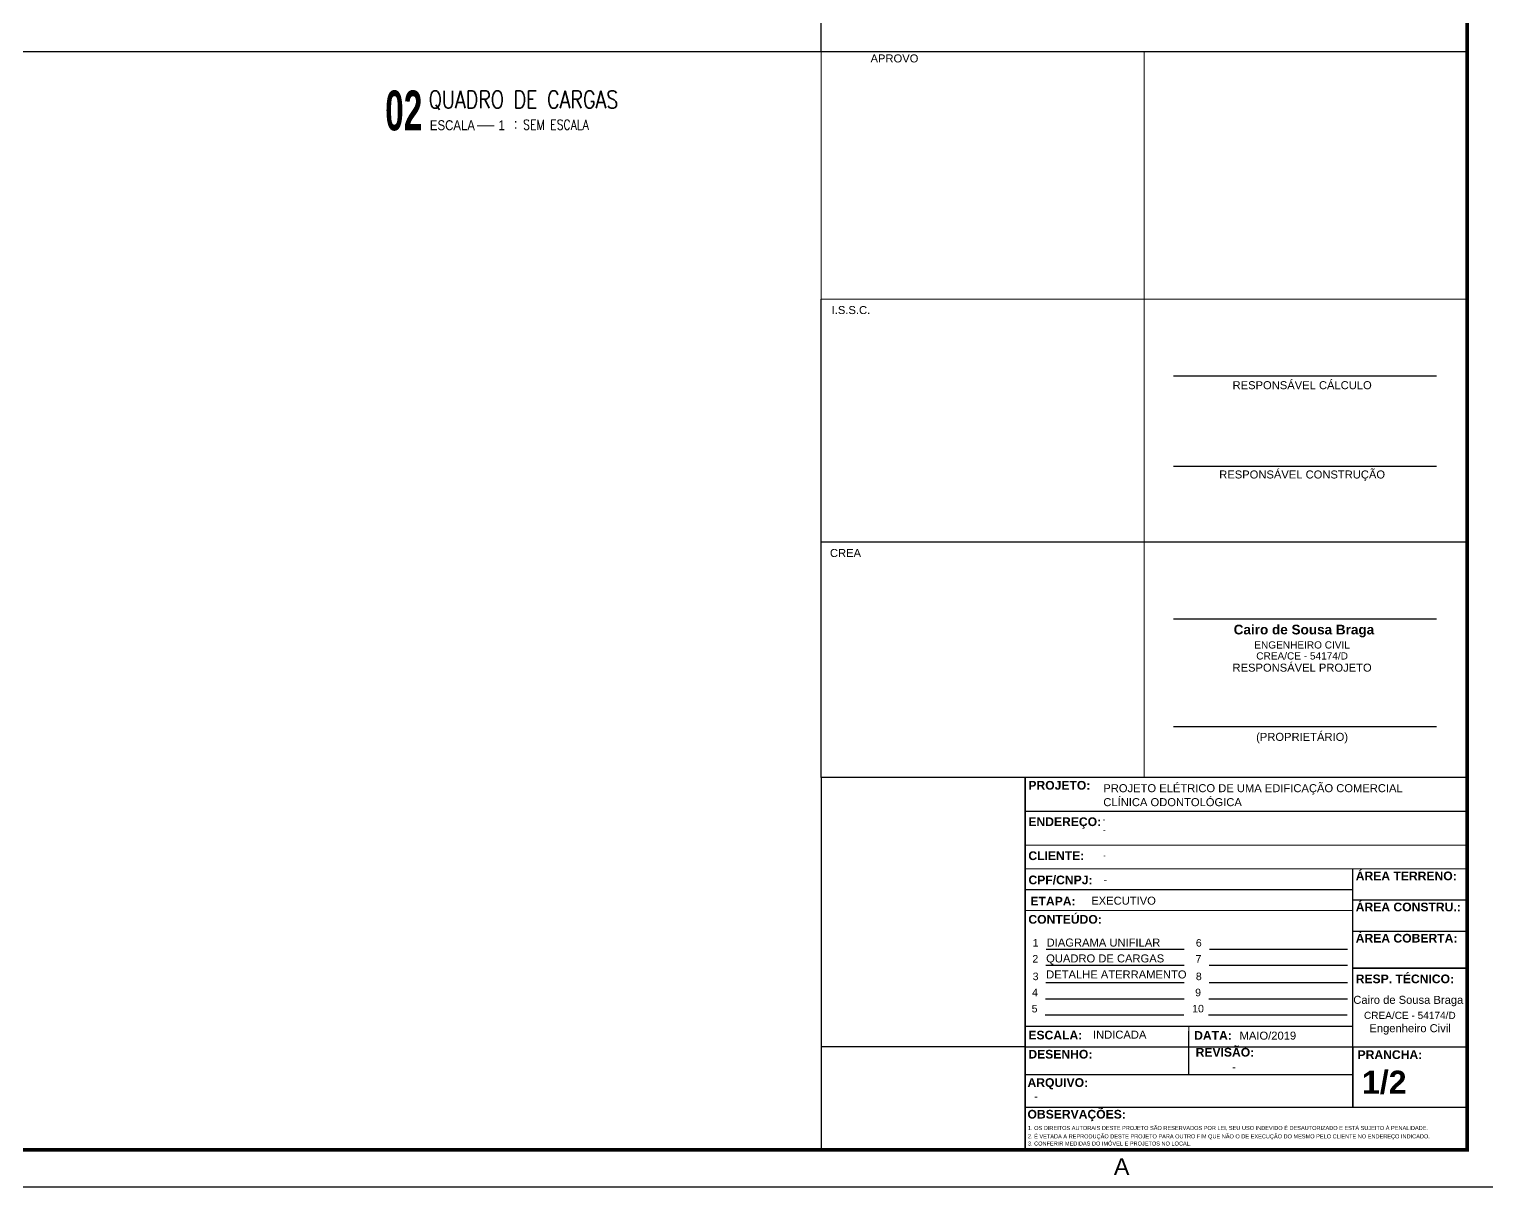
# Model space of a CAD drawing. Header units: millimetres. Extents: x 3082 to 3316, y 298 to 342.
# Drawn here: x 3114.68 to 3144.29, y 297.86 to 321.38 of the extents above; entities that cross this region are included whole.
import ezdxf
from ezdxf.enums import TextEntityAlignment as Align

# ---------------------------------------------------------------- set-up
doc = ezdxf.new("R2010")
doc.units = ezdxf.units.MM
doc.header["$MEASUREMENT"] = 0
doc.layers.get('0').update_dxf_attribs({"linetype": 'CONTINUOUS'})
for name, color, linetype in [('A-PEN-Y', 2, 'CONTINUOUS'), ('CABO-ILUM', 3, 'CONTINUOUS'), ('E-txt-g', 3, 'CONTINUOUS'), ('E-TXT-Y', 2, 'CONTINUOUS'), ("LINHA - PROJETU'S", 1, 'CONTINUOUS'), ('P2', 1, 'CONTINUOUS'), ("PRANCHA - PROJETU'S", 7, 'CONTINUOUS'), ('TEXTO', 2, 'CONTINUOUS')]:
    doc.layers.add(name, color=color, linetype=linetype)
doc.layers.add('E-Txt-W', color=7, linetype='CONTINUOUS', lineweight=20)
doc.styles.add('ARIAL', font='arial.ttf', dxfattribs={"height": 2})
doc.styles.add('F2', font='ARIALN.TTF')
doc.styles.add('HELVET', font='HELVET.SHX')
doc.styles.add('REG140', font='romans.shx', dxfattribs={"width": 0.8, "height": 0.35})
doc.styles.add('REG80', font='romans.shx', dxfattribs={"width": 0.8, "height": 0.2})
doc.styles.add('SANSSERIF2', font='sanssb__.ttf', dxfattribs={"width": 0.8})

# ---------------------------------------------------------------- blocks, each defined once
blk = doc.blocks.new('ADFSGASDFG')
at = {"layer": "PRANCHA - PROJETU'S", "color": 1}
blk.add_lwpolyline([(276.578, 47.946), (360.678, 47.946), (360.678, 107.346), (276.578, 107.346)], close=True, dxfattribs=at)
at = {"layer": "PRANCHA - PROJETU'S", "color": 4, "const_width": 0.1}
blk.add_lwpolyline([(279.078, 106.346), (359.678, 106.346), (359.678, 48.946), (279.078, 48.946)], close=True, dxfattribs=at)
blk = doc.blocks.new('IND_DES')
at = {"layer": 'E-Txt-W', "color": 7}
blk.add_line((0.027, -0.243), (0.198, -0.243), dxfattribs=at)
at = {"layer": 'E-txt-g', "color": 7, "style": 'F2'}
for s, p in [('ESCALA', (-0.446, -0.286)), ('1', (0.243, -0.286)), (':', (0.399, -0.271))]:
    blk.add_text(s, height=0.1, dxfattribs=at).set_placement(p)
blk.add_attdef('ESCALA', (0.49, -0.281), '', height=0.1, dxfattribs=at)
at = {"layer": 'E-Txt-W', "color": 6, "style": 'F2'}
blk.add_attdef('00', text='', height=0.4, dxfattribs=at).set_placement((-0.708, -0.288), align=Align.CENTER)
at = {"layer": 'E-TXT-Y', "color": 7, "style": 'F2'}
for tag, p in [('PROJETO', (-0.456, 0.183)), ('DESENHO', (-0.458, -0.066))]:
    blk.add_attdef(tag, p, '', height=0.175, dxfattribs=at)

msp = doc.modelspace()

# ---------------------------------------------------------------- linework, layer by layer
at = {"color": 4}
msp.add_line((3143.887, 306.028), (3143.887, 320.829), dxfattribs=at)
at = {"layer": 'A-PEN-Y'}
msp.add_line((3131.325, 320.922), (3143.887, 320.922), dxfattribs=at)
at = {"layer": 'E-txt-g'}
for p, q in [((3143.262, 314.331), (3137.918, 314.331)), ((3143.262, 312.495), (3137.918, 312.495)), ((3143.262, 309.398), (3137.918, 309.398)), ((3143.262, 307.211), (3137.918, 307.211))]:
    msp.add_line(p, q, dxfattribs=at)
at = {"layer": "LINHA - PROJETU'S", "color": 1}
for p, q in [((3130.762, 320.922), (3130.762, 341.665)), ((3083.437, 320.922), (3130.762, 320.922)), ((3130.762, 306.181), (3130.762, 315.895))]:
    msp.add_line(p, q, dxfattribs=at)
at = {"layer": "LINHA - PROJETU'S", "color": 1, "const_width": 0.0225}
for points in [[(3130.762, 306.181), (3130.762, 320.922), (3143.923, 320.922)], [(3137.325, 306.181), (3137.325, 320.922)], [(3143.887, 315.895), (3130.762, 315.895)], [(3143.887, 310.962), (3130.762, 310.962)], [(3143.887, 306.181), (3130.762, 306.181), (3130.762, 298.615)], [(3134.906, 298.615), (3134.906, 306.181)], [(3134.906, 305.492), (3143.887, 305.492)], [(3134.906, 305.492), (3143.887, 305.492)], [(3134.906, 304.803), (3143.887, 304.803)], [(3134.906, 304.324), (3143.887, 304.324)], [(3134.906, 304.324), (3143.887, 304.324)], [(3134.906, 304.324), (3143.887, 304.324)], [(3141.561, 304.324), (3141.561, 299.493)], [(3141.561, 303.901), (3134.906, 303.901)], [(3134.906, 303.901), (3141.561, 303.901)], [(3143.887, 303.692), (3141.561, 303.692)], [(3134.906, 303.478), (3141.561, 303.478)], [(3141.561, 303.059), (3143.887, 303.059)], [(3143.887, 302.309), (3141.561, 302.309)], [(3141.561, 301.125), (3134.906, 301.125)], [(3138.233, 301.125), (3138.233, 300.144)], [(3130.762, 300.709), (3143.887, 300.709)], [(3141.561, 300.144), (3138.233, 300.144), (3138.233, 300.709)], [(3141.561, 300.709), (3141.561, 300.144)], [(3138.233, 300.144), (3134.906, 300.144)], [(3143.887, 299.485), (3134.906, 299.485)]]:
    msp.add_lwpolyline(points, dxfattribs=at)
at = {"layer": "LINHA - PROJETU'S", "color": 1}
for points in [[(3134.906, 306.181), (3134.906, 298.615)], [(3141.561, 300.709), (3141.561, 299.493)]]:
    msp.add_lwpolyline(points, dxfattribs=at)
at = {"layer": 'P2'}
msp.add_line((3143.887, 306.181), (3130.762, 306.181), dxfattribs=at)
at = {"layer": "PRANCHA - PROJETU'S", "color": 1}
for p, q in [((3130.762, 306.181), (3130.762, 298.615)), ((3138.233, 300.709), (3138.233, 301.029)), ((3134.906, 300.709), (3130.762, 300.709)), ((3134.906, 299.485), (3143.887, 299.485))]:
    msp.add_line(p, q, dxfattribs=at)
at = {"layer": "PRANCHA - PROJETU'S"}
for p, q in [((3143.887, 306.181), (3143.887, 298.615)), ((3130.762, 298.615), (3143.887, 298.615)), ((3130.762, 298.615), (3143.887, 298.615)), ((3130.762, 298.615), (3143.887, 298.615)), ((3132.091, 298.615), (3143.887, 298.615)), ((3135.515, 298.615), (3143.643, 298.615)), ((3135.515, 298.615), (3143.887, 298.615))]:
    msp.add_line(p, q, dxfattribs=at)
at = {"layer": "PRANCHA - PROJETU'S", "color": 6}
for p, q in [((3135.335, 302.695), (3138.139, 302.695)), ((3138.65, 302.694), (3141.17, 302.694)), ((3138.65, 302.694), (3141.454, 302.694)), ((3135.329, 302.369), (3138.139, 302.369)), ((3138.643, 302.369), (3141.454, 302.369)), ((3135.329, 302.013), (3138.139, 302.013)), ((3138.643, 302.013), (3141.454, 302.013)), ((3135.322, 301.685), (3138.139, 301.685)), ((3135.322, 301.685), (3138.139, 301.685)), ((3138.636, 301.685), (3141.454, 301.685)), ((3138.636, 301.685), (3141.454, 301.685)), ((3135.315, 301.358), (3138.133, 301.358)), ((3135.315, 301.358), (3138.133, 301.358)), ((3138.629, 301.358), (3141.447, 301.358)), ((3138.629, 301.358), (3141.447, 301.358))]:
    msp.add_line(p, q, dxfattribs=at)
at = {"layer": "PRANCHA - PROJETU'S", "color": 1}
for points in [[(3143.887, 306.181), (3130.762, 306.181), (3130.762, 298.615)], [(3134.906, 300.448), (3134.906, 306.181)], [(3141.561, 299.493), (3141.561, 304.324)], [(3141.561, 303.059), (3143.887, 303.059)], [(3141.561, 302.309), (3143.887, 302.309)], [(3143.887, 301.029), (3143.917, 301.029)], [(3134.906, 300.709), (3143.887, 300.709)], [(3138.233, 300.144), (3138.233, 300.709)], [(3134.906, 298.615), (3134.906, 300.448)], [(3141.561, 300.448), (3141.561, 300.45)], [(3134.906, 300.144), (3141.561, 300.144)]]:
    msp.add_lwpolyline(points, dxfattribs=at)

# ---------------------------------------------------------------- block references
ref = msp.add_blockref('IND_DES', (3123.719, 319.905), dxfattribs=dict(xscale=2.024792438006414, yscale=2.024792438006414, zscale=2.024792438006414))
ref.add_attrib('00', '02', dxfattribs={"layer": 'E-Txt-W', "height": 0.8099, "style": 'SANSSERIF2', "width": 0.6}).set_placement((3122.285, 319.322), align=Align.CENTER)
ref.add_attrib('DESENHO', 'QUADRO DE CARGAS', (3122.791, 319.772), dxfattribs={"layer": 'E-TXT-Y', "height": 0.35434, "style": 'REG140', "width": 0.8})
ref.add_attrib('ESCALA', 'SEM ESCALA', (3124.711, 319.336), dxfattribs={"layer": 'CABO-ILUM', "height": 0.2025, "style": 'REG80', "width": 0.8})
at = {"layer": "PRANCHA - PROJETU'S", "color": 1, "xscale": 0.75, "yscale": 0.75, "zscale": 0.75}
msp.add_blockref('ADFSGASDFG', (2874.129, 261.905), dxfattribs=at)

# ---------------------------------------------------------------- texts
at = {"layer": 'A-PEN-Y', "insert": (3139.143, 309.282), "char_height": 0.19664, "width": 3.78412, "attachment_point": 1, "style": 'HELVET'}
msp.add_mtext('{\\fArial|b1|i0|c0|p34;Cairo de Sousa Braga}', dxfattribs=at)
at = {"layer": "PRANCHA - PROJETU'S", "color": 2, "style": 'ARIAL'}
for s, height, p in [('APROVO', 0.1626, (3132.253, 320.784)), ('I.S.S.C.', 0.1626, (3131.369, 315.673)), ('RESPONSÁVEL CÁLCULO', 0.16257, (3140.534, 314.167)), ('RESPONSÁVEL CONSTRUÇÃO', 0.16257, (3140.534, 312.331)), ('CREA', 0.1626, (3131.258, 310.739)), ('RESPONSÁVEL PROJETO', 0.16257, (3140.533, 308.43)), ('(PROPRIETÁRIO)', 0.16257, (3140.533, 307.001))]:
    msp.add_text(s, height=height, dxfattribs=at).set_placement(p, align=Align.MIDDLE)
at = {"layer": "PRANCHA - PROJETU'S", "style": 'ARIAL'}
for s, p in [('ENGENHEIRO CIVIL', (3140.533, 308.872)), ('CREA/CE - 54174/D', (3140.533, 308.651))]:
    msp.add_text(s, height=0.14632, dxfattribs=at).set_placement(p, align=Align.MIDDLE)
at = {"layer": "PRANCHA - PROJETU'S", "color": 2, "style": 'ARIAL'}
for s, height, p in [('PROJETO ELÉTRICO DE UMA EDIFICAÇÃO COMERCIAL', 0.16257, (3136.495, 305.881)), ('CLÍNICA ODONTOLÓGICA', 0.16257, (3136.495, 305.597)), ('-', 0.163, (3136.498, 304.02)), ('EXECUTIVO', 0.1626, (3136.25, 303.596)), ('DIAGRAMA UNIFILAR', 0.16257, (3135.344, 302.745)), ('QUADRO DE CARGAS', 0.16257, (3135.334, 302.423)), ('DETALHE ATERRAMENTO', 0.16257, (3135.334, 302.098)), ('INDICADA', 0.1626, (3136.285, 300.875)), ('MAIO/2019', 0.1626, (3139.263, 300.855)), ('-', 0.163, (3139.11, 300.221)), ('-', 0.163, (3135.089, 299.625))]:
    msp.add_text(s, height=height, dxfattribs=at).set_placement(p)
at = {"layer": "PRANCHA - PROJETU'S", "style": 'ARIAL'}
for s, height, p in [('1', 0.153, (3135.06, 302.745)), ('6', 0.153, (3138.375, 302.745)), ('2', 0.153, (3135.054, 302.419)), ('7', 0.153, (3138.368, 302.419)), ('3', 0.153, (3135.06, 302.063)), ('8', 0.153, (3138.375, 302.063)), ('4', 0.153, (3135.047, 301.736)), ('9', 0.153, (3138.361, 301.736)), ('5', 0.153, (3135.04, 301.408)), ('10', 0.1535, (3138.3, 301.408)), ('1. OS DIREITOS AUTORAIS DESTE PROJETO SÃO RESERVADOS POR LEI, SEU USO INDEVIDO É DESAUTORIZADO E ESTÁ SUJEITO À PENALIDADE.', 0.081286, (3134.964, 299.02)), ('3. CONFERIR MEDIDAS DO IMÓVEL E PROJETOS NO LOCAL.', 0.08129, (3134.964, 298.704)), ('2. É VETADA A REPRODUÇÃO DESTE PROJETO PARA OUTRO FIM QUE NÃO O DE EXECUÇÃO DO MESMO PELO CLIENTE NO ENDEREÇO INDICADO.', 0.081286, (3134.964, 298.85))]:
    msp.add_text(s, height=height, dxfattribs=at).set_placement(p)
for s, height, p in [('Cairo de Sousa Braga', 0.16257, (3142.69, 301.533)), ('CREA/CE - 54174/D', 0.14632, (3142.721, 301.231)), ('Engenheiro Civil', 0.16257, (3142.726, 300.957))]:
    msp.add_text(s, height=height, dxfattribs=at).set_placement(p, align=Align.BOTTOM_CENTER)
at = {"layer": "PRANCHA - PROJETU'S", "color": 50, "linetype": 'Continuous', "style": 'ARIAL'}
msp.add_text('A', height=0.338, dxfattribs=at).set_placement((3136.867, 298.277), align=Align.MIDDLE)
at = {"layer": "PRANCHA - PROJETU'S", "color": 3, "char_height": 0.17631, "width": 6.60724, "attachment_point": 1, "style": 'HELVET'}
for s, insert in [('{\\fArial|b1|i0|c0|p34;PROJETO:}', (3134.973, 306.109)), ('{\\fArial|b1|i0|c0|p34;ENDEREÇO:}', (3134.973, 305.369)), ('{\\fArial|b1|i0|c0|p34;CLIENTE:}', (3134.973, 304.678)), ('{\\fArial|b1|i0|c0|p34;CPF/CNPJ:}', (3134.975, 304.187)), ('{\\fArial|b1|i0|c0|p34;ÁREA TERRENO:}', (3141.622, 304.268)), ('{\\fArial|b1|i0|c0|p34;ETAPA:}', (3135.015, 303.756)), ('{\\fArial|b1|i0|c0|p34;ÁREA CONSTRU.:}', (3141.622, 303.637)), ('{\\fArial|b1|i0|c0|p34;CONTEÚDO:}', (3134.973, 303.386)), ('{\\fArial|b1|i0|c0|p34;ÁREA COBERTA:}', (3141.622, 303.003)), ('{\\fArial|b1|i0|c0|p34;RESP. TÉCNICO:}', (3141.622, 302.177)), ('{\\fArial|b1|i0|c0|p34;ESCALA:}', (3134.973, 301.035)), ('{\\fArial|b1|i0|c0|p34;DATA:}', (3138.34, 301.029)), ('{\\fArial|b1|i0|c0|p34;DESENHO:}', (3134.973, 300.647)), ('{\\fArial|b1|i0|c0|p34;REVISÃO:}', (3138.37, 300.687)), ('{\\fArial|b1|i0|c0|p34;PRANCHA:}', (3141.66, 300.638)), ('{\\fArial|b1|i0|c0|p34;ARQUIVO:}', (3134.955, 300.071)), ('{\\fArial|b1|i0|c0|p34;OBSERVAÇÕES:}', (3134.955, 299.428))]:
    msp.add_mtext(s, dxfattribs=dict(at, insert=insert))
at = {"layer": "PRANCHA - PROJETU'S", "color": 2, "insert": (3141.749, 300.224), "char_height": 0.46655, "width": 17.48403, "attachment_point": 1, "style": 'HELVET'}
msp.add_mtext('{\\fArial|b1|i0|c0|p34;1/2}', dxfattribs=at)
at = {"layer": 'TEXTO', "color": 2, "style": 'F2'}
for p in [(3136.482, 305.265), (3136.489, 305.053), (3136.495, 304.533)]:
    msp.add_text('-', height=0.134, dxfattribs=at).set_placement(p)

doc.saveas('drawing.dxf')
